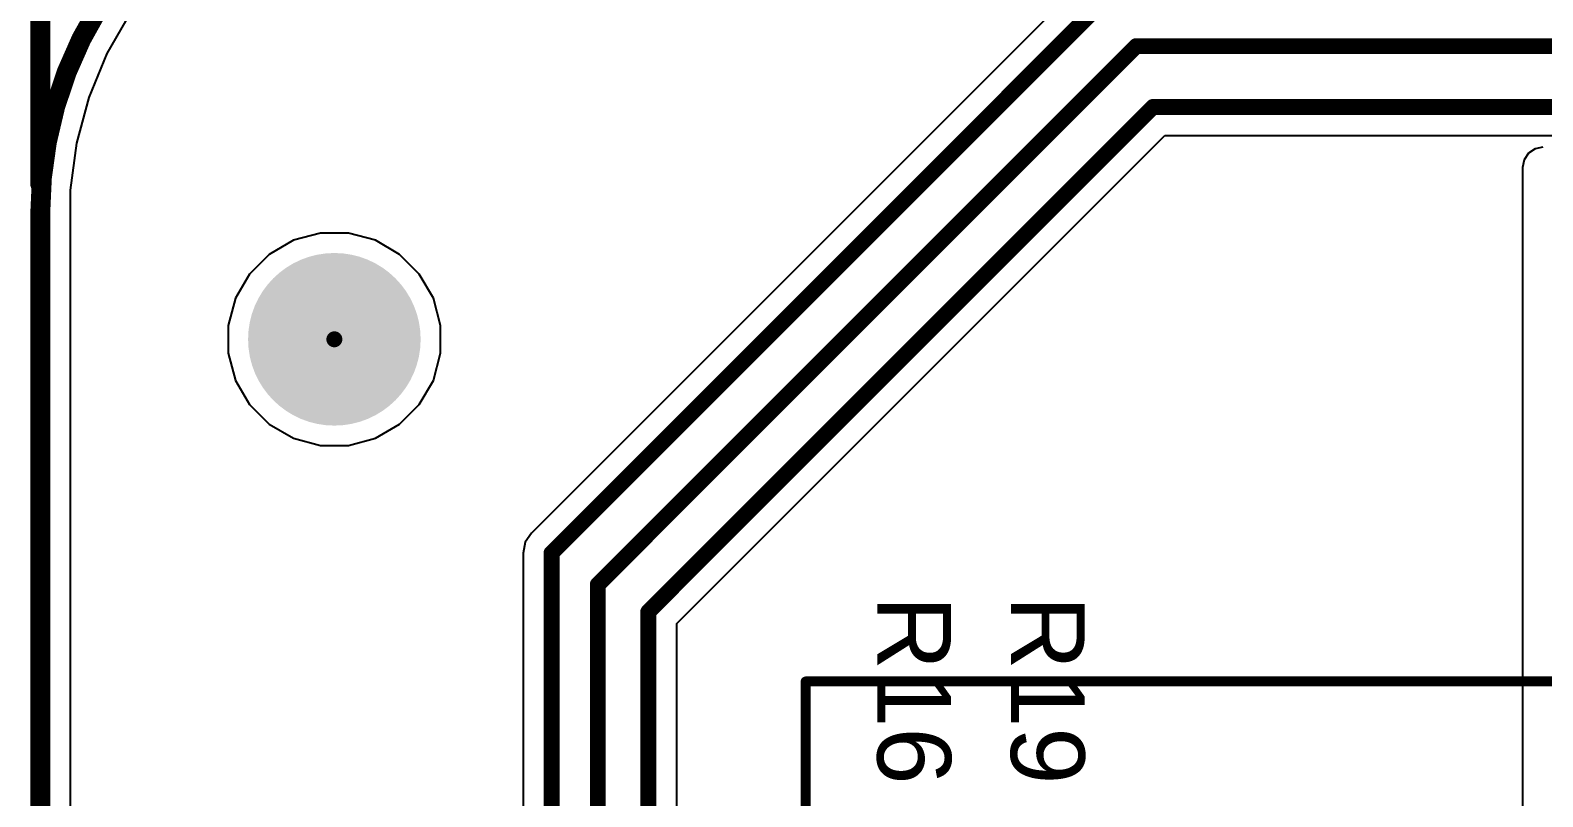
# Model space of a CAD drawing. Header units: inches. Extents: x -3.9 to 67.9, y -8.1 to 62.1.
# Drawn here: x -3.88 to 15.4, y 38.97 to 48.74 of the extents above; entities that cross this region are included whole.
import ezdxf

# ---------------------------------------------------------------- set-up
doc = ezdxf.new("R2010")
doc.units = ezdxf.units.IN
for name, color, linetype in [('Board Outline', 216, 'Continuous'), ('Bottom Layer', 5, 'Continuous'), ('Bottom Overlay', 54, 'Continuous'), ('Bottom Solder', 6, 'Continuous'), ('Dimension', 6, 'Continuous'), ('Pad Holes', 156, 'Continuous'), ('Top Layer', 1, 'Continuous'), ('Top Overlay', 2, 'Continuous'), ('Top Solder', 216, 'Continuous')]:
    doc.layers.add(name, color=color, linetype=linetype)
doc.styles.add('Arial', font='', dxfattribs={"height": 0.2})
doc.styles.get('Arial').set_extended_font_data('Arial')

# ---------------------------------------------------------------- blocks, each defined once
blk = doc.blocks.new('1_3_______OLED_B_30')
at = {"layer": 'Bottom Overlay', "const_width": 0.127}
for points in [[(17.745, 31.643), (17.745, -2.057)], [(17.745, -2.057), (-17.755, -2.057)]]:
    blk.add_lwpolyline(points, dxfattribs=at)
at = {"layer": 'Bottom Overlay', "const_width": 0.0635}
blk.add_lwpolyline([(17.714, -2.057, 1), (17.777, -2.057, 1)], format="xyb", close=True, dxfattribs=at)
blk.add_lwpolyline([(17.714, -2.057, 1), (17.777, -2.057, 1)], format="xyb", close=True, dxfattribs=at)

msp = doc.modelspace()

# ---------------------------------------------------------------- hatches: boundary and pattern name
at = {"layer": 'Bottom Solder'}
h = msp.add_hatch(color=6, dxfattribs=at)
edge = h.paths.add_edge_path()
edge.add_arc((0, 44.8), 0.102, 0, 360)
at = {"layer": 'Pad Holes'}
h = msp.add_hatch(color=7, dxfattribs=at)
edge = h.paths.add_edge_path()
edge.add_arc((0, 44.8), 1.1, 0, 360)
at = {"layer": 'Top Solder'}
h = msp.add_hatch(color=216, dxfattribs=at)
edge = h.paths.add_edge_path()
edge.add_arc((0, 44.8), 0.102, 0, 360)

# ---------------------------------------------------------------- linework, layer by layer
at = {"layer": 'Board Outline', "const_width": 0.254}
msp.add_lwpolyline([(-3.75, 46.398, -0.414214), (1.25, 51.398)], format="xyb", dxfattribs=at)
msp.add_lwpolyline([(-3.75, -1.602), (-3.75, 46.403)], dxfattribs=at)
at = {"layer": 'Board Outline', "const_width": 0.127}
for points in [[(-3.814, 46.403, 1), (-3.687, 46.403, 1)], [(-3.814, 46.398, 1), (-3.687, 46.398, 1)]]:
    msp.add_lwpolyline(points, format="xyb", close=True, dxfattribs=at)
at = {"layer": 'Bottom Layer'}
for p, q in [((9.686, 49.504), (2.513, 42.331)), ((-2.895, 48.442), (-2.593, 48.966)), ((-3.126, 47.884), (-2.895, 48.442)), ((-3.283, 47.3), (-3.126, 47.884)), ((-3.362, 46.701), (-3.283, 47.3)), ((4.364, 41.176), (10.588, 47.399)), ((10.588, 47.399), (26.632, 47.399)), ((-3.362, 46.403), (-3.362, 46.701)), ((-3.362, -1.602), (-3.362, 46.403)), ((-0.178, 46.154), (-0.523, 46.062)), ((0.178, 46.154), (-0.178, 46.154)), ((0.523, 46.062), (0.178, 46.154)), ((-0.523, 46.062), (-0.831, 45.883)), ((0.831, 45.883), (0.523, 46.062)), ((-0.831, 45.883), (-1.083, 45.631)), ((1.083, 45.631), (0.831, 45.883)), ((-1.083, 45.631), (-1.262, 45.323)), ((1.262, 45.323), (1.083, 45.631)), ((-1.262, 45.323), (-1.354, 44.978)), ((1.354, 44.978), (1.262, 45.323)), ((-1.354, 44.978), (-1.354, 44.622)), ((1.354, 44.622), (1.354, 44.978)), ((-1.354, 44.622), (-1.262, 44.277)), ((1.262, 44.277), (1.354, 44.622)), ((-1.262, 44.277), (-1.083, 43.969)), ((1.083, 43.969), (1.262, 44.277)), ((-1.083, 43.969), (-0.831, 43.717)), ((0.831, 43.717), (1.083, 43.969)), ((-0.831, 43.717), (-0.523, 43.538)), ((0.523, 43.538), (0.831, 43.717)), ((-0.523, 43.538), (-0.178, 43.446)), ((-0.178, 43.446), (0.178, 43.446)), ((0.178, 43.446), (0.523, 43.538)), ((2.513, 42.331), (2.434, 42.213)), ((2.434, 42.213), (2.406, 42.075)), ((2.406, 42.075), (2.406, 42.075)), ((2.406, 42.075), (2.406, 26.53)), ((4.364, 36.01), (4.364, 41.176))]:
    msp.add_line(p, q, dxfattribs=at)
at = {"layer": 'Bottom Layer', "const_width": 0.203}
for points in [[(2.769, 42.075), (9.942, 49.248)], [(3.359, 41.674), (10.221, 48.536)], [(10.221, 48.536), (26.06, 48.536)], [(4.001, 41.326), (10.437, 47.762)], [(10.437, 47.762), (27.053, 47.762)], [(2.769, 26.109), (2.769, 42.075)], [(3.359, 29.303), (3.359, 41.674)], [(4.001, 29.709), (4.001, 41.326)]]:
    msp.add_lwpolyline(points, dxfattribs=at)
at = {"layer": 'Bottom Layer', "const_width": 0.102}
for points in [[(10.171, 48.536, 1), (10.272, 48.536, 1)], [(10.171, 48.536, 1), (10.272, 48.536, 1)], [(10.387, 47.762, 1), (10.488, 47.762, 1)], [(10.387, 47.762, 1), (10.488, 47.762, 1)], [(2.718, 42.075, 1), (2.82, 42.075, 1)], [(2.718, 42.075, 1), (2.82, 42.075, 1)], [(3.308, 41.674, 1), (3.409, 41.674, 1)], [(3.308, 41.674, 1), (3.409, 41.674, 1)], [(3.951, 41.326, 1), (4.052, 41.326, 1)], [(3.951, 41.326, 1), (4.052, 41.326, 1)]]:
    msp.add_lwpolyline(points, format="xyb", close=True, dxfattribs=at)
at = {"layer": 'Dimension', "const_width": 0.254}
msp.add_lwpolyline([(-3.75, 46.784), (-3.75, 61.614)], dxfattribs=at)
at = {"layer": 'Dimension', "const_width": 0.127}
msp.add_lwpolyline([(-3.814, 46.784, 1), (-3.687, 46.784, 1)], format="xyb", close=True, dxfattribs=at)
at = {"layer": 'Top Layer'}
for p, q in [((-2.895, 48.442), (-2.593, 48.966)), ((-3.126, 47.884), (-2.895, 48.442)), ((-3.283, 47.3), (-3.126, 47.884)), ((-3.362, 46.701), (-3.283, 47.3)), ((15.405, 47.248), (15.306, 47.228)), ((15.166, 47.088), (15.146, 46.989)), ((15.222, 47.172), (15.166, 47.088)), ((15.306, 47.228), (15.222, 47.172)), ((15.146, 46.989), (15.146, 45.389)), ((-3.362, 46.403), (-3.362, 46.701)), ((-3.362, -1.602), (-3.362, 46.403)), ((-0.178, 46.154), (-0.523, 46.062)), ((0.178, 46.154), (-0.178, 46.154)), ((0.523, 46.062), (0.178, 46.154)), ((-0.523, 46.062), (-0.831, 45.883)), ((0.831, 45.883), (0.523, 46.062)), ((-0.831, 45.883), (-1.083, 45.631)), ((1.083, 45.631), (0.831, 45.883)), ((-1.083, 45.631), (-1.262, 45.323)), ((1.262, 45.323), (1.083, 45.631)), ((-1.262, 45.323), (-1.354, 44.978)), ((1.354, 44.978), (1.262, 45.323)), ((15.146, 45.389), (15.146, 40.891)), ((-1.354, 44.978), (-1.354, 44.622)), ((1.354, 44.622), (1.354, 44.978)), ((-1.354, 44.622), (-1.262, 44.277)), ((1.262, 44.277), (1.354, 44.622)), ((-1.262, 44.277), (-1.083, 43.969)), ((1.083, 43.969), (1.262, 44.277)), ((-1.083, 43.969), (-0.831, 43.717)), ((0.831, 43.717), (1.083, 43.969)), ((-0.831, 43.717), (-0.523, 43.538)), ((0.523, 43.538), (0.831, 43.717)), ((-0.523, 43.538), (-0.178, 43.446)), ((-0.178, 43.446), (0.178, 43.446)), ((0.178, 43.446), (0.523, 43.538)), ((15.146, 40.891), (15.146, 39.723)), ((15.146, 39.723), (15.146, 34.14))]:
    msp.add_line(p, q, dxfattribs=at)

# ---------------------------------------------------------------- block references
at = {"rotation": 180}
msp.add_blockref('1_3_______OLED_B_30', (23.754, 38.382), dxfattribs=at)

# ---------------------------------------------------------------- texts
at = {"layer": 'Top Overlay', "style": 'Arial'}
for s, p in [('R16', (6.922, 41.532)), ('R19', (8.625, 41.534))]:
    msp.add_text(s, height=0.9398, rotation=270, dxfattribs=at).set_placement(p)

doc.saveas('drawing.dxf')
